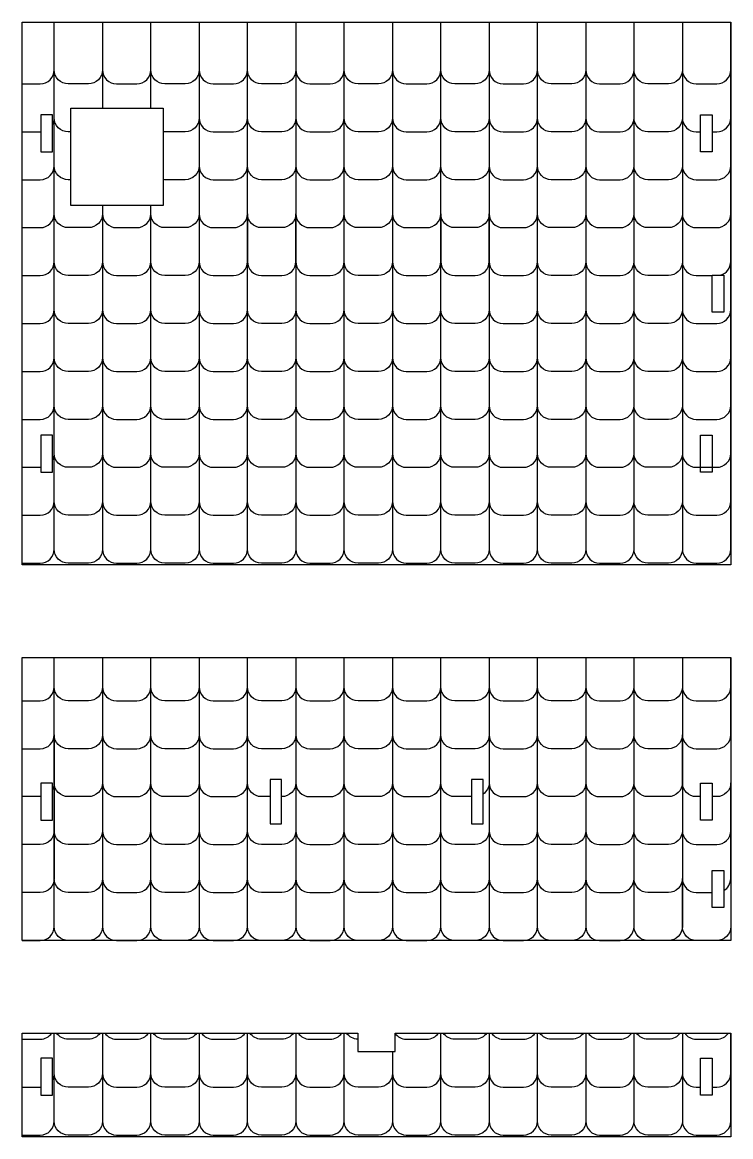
# Model space of a CAD drawing. Extents: x 54.9 to 151.6, y 1985.7 to 2067.1.
# Drawn here: x 136.27 to 151.57, y 2043.03 to 2067.09 of the extents above; entities that cross this region are included whole.
import ezdxf

# ---------------------------------------------------------------- set-up
doc = ezdxf.new("R2010")
doc.units = 0
doc.header["$MEASUREMENT"] = 0
doc.layers.add('LAYER1', color=18, linetype='CONTINUOUS')

msp = doc.modelspace()

# ---------------------------------------------------------------- linework, layer by layer
at = {"layer": 'LAYER1'}
for points in [[(136.273, 2065.762), (136.662, 2065.762, 0.414214), (136.962, 2066.062), (136.962, 2067.091)], [(138.005, 2067.091), (138.005, 2066.062, -0.414214), (137.705, 2065.762), (137.262, 2065.762, -0.414214), (136.962, 2066.062), (136.962, 2067.091)], [(138.005, 2067.091), (138.005, 2066.062, 0.414214), (138.305, 2065.762), (138.749, 2065.762, 0.414214), (139.049, 2066.062), (139.049, 2067.091)], [(140.093, 2067.091), (140.093, 2066.062, -0.414214), (139.793, 2065.762), (139.349, 2065.762, -0.414214), (139.049, 2066.062), (139.049, 2067.091)], [(140.093, 2067.091), (140.093, 2066.062, 0.414214), (140.393, 2065.762), (140.836, 2065.762, 0.414214), (141.136, 2066.062), (141.136, 2067.091)], [(142.18, 2067.091), (142.18, 2066.062, -0.414214), (141.88, 2065.762), (141.436, 2065.762, -0.414214), (141.136, 2066.062), (141.136, 2067.091)], [(142.18, 2067.091), (142.18, 2066.062, 0.414214), (142.48, 2065.762), (142.924, 2065.762, 0.414214), (143.224, 2066.062), (143.224, 2067.091)], [(144.267, 2067.091), (144.267, 2066.062, -0.414214), (143.967, 2065.762), (143.524, 2065.762, -0.414214), (143.224, 2066.062), (143.224, 2067.091)], [(144.267, 2067.091), (144.267, 2066.062, 0.414214), (144.567, 2065.762), (145.011, 2065.762, 0.414214), (145.311, 2066.062), (145.311, 2067.091)], [(146.355, 2067.091), (146.355, 2066.062, -0.414214), (146.055, 2065.762), (145.611, 2065.762, -0.414214), (145.311, 2066.062), (145.311, 2067.091)], [(146.355, 2067.091), (146.355, 2066.062, 0.414214), (146.655, 2065.762), (147.098, 2065.762, 0.414214), (147.398, 2066.062), (147.398, 2067.091)], [(148.442, 2067.091), (148.442, 2066.062, -0.414214), (148.142, 2065.762), (147.698, 2065.762, -0.414214), (147.398, 2066.062), (147.398, 2067.091)], [(148.442, 2067.091), (148.442, 2066.062, 0.414214), (148.742, 2065.762), (149.185, 2065.762, 0.414214), (149.485, 2066.062), (149.485, 2067.091)], [(150.529, 2067.091), (150.529, 2066.062, -0.414214), (150.229, 2065.762), (149.785, 2065.762, -0.414214), (149.485, 2066.062), (149.485, 2067.091)], [(150.529, 2067.091), (150.529, 2066.062, 0.414214), (150.829, 2065.762), (151.273, 2065.762, 0.414214), (151.573, 2066.062), (151.573, 2067.091)], [(136.923, 2064.879, 0.129526), (136.962, 2065.027), (136.962, 2066.062)], [(137.323, 2064.727), (137.262, 2064.727, -0.414214), (136.962, 2065.027), (136.962, 2066.062)], [(140.093, 2066.062), (140.093, 2065.027, -0.414214), (139.793, 2064.727), (139.349, 2064.727, -0.027222), (139.316, 2064.729)], [(140.093, 2066.062), (140.093, 2065.027, 0.414214), (140.393, 2064.727), (140.836, 2064.727, 0.414214), (141.136, 2065.027), (141.136, 2066.062)], [(142.18, 2066.062), (142.18, 2065.027, -0.414214), (141.88, 2064.727), (141.436, 2064.727, -0.414214), (141.136, 2065.027), (141.136, 2066.062)], [(142.18, 2066.062), (142.18, 2065.027, 0.414214), (142.48, 2064.727), (142.924, 2064.727, 0.414214), (143.224, 2065.027), (143.224, 2066.062)], [(144.267, 2066.062), (144.267, 2065.027, -0.414214), (143.967, 2064.727), (143.524, 2064.727, -0.414214), (143.224, 2065.027), (143.224, 2066.062)], [(144.267, 2066.062), (144.267, 2065.027, 0.414214), (144.567, 2064.727), (145.011, 2064.727, 0.414214), (145.311, 2065.027), (145.311, 2066.062)], [(146.355, 2066.062), (146.355, 2065.027, -0.414214), (146.055, 2064.727), (145.611, 2064.727, -0.414214), (145.311, 2065.027), (145.311, 2066.062)], [(146.355, 2066.062), (146.355, 2065.027, 0.414214), (146.655, 2064.727), (147.098, 2064.727, 0.414214), (147.398, 2065.027), (147.398, 2066.062)], [(148.442, 2066.062), (148.442, 2065.027, -0.414214), (148.142, 2064.727), (147.698, 2064.727, -0.414214), (147.398, 2065.027), (147.398, 2066.062)], [(148.442, 2066.062), (148.442, 2065.027, 0.414214), (148.742, 2064.727), (149.185, 2064.727, 0.414214), (149.485, 2065.027), (149.485, 2066.062)], [(150.529, 2066.062), (150.529, 2065.027, -0.414214), (150.229, 2064.727), (149.785, 2064.727, -0.414214), (149.485, 2065.027), (149.485, 2066.062)], [(150.529, 2066.062), (150.529, 2065.027, 0.414214), (150.829, 2064.727), (150.923, 2064.727)], [(151.173, 2064.727), (151.273, 2064.727, 0.414214), (151.573, 2065.027), (151.573, 2066.062)], [(136.273, 2063.692), (136.662, 2063.692, 0.414214), (136.962, 2063.992), (136.962, 2065.027)], [(137.323, 2063.692), (137.262, 2063.692, -0.414214), (136.962, 2063.992), (136.962, 2065.027)], [(140.093, 2065.027), (140.093, 2063.992, -0.414214), (139.793, 2063.692), (139.349, 2063.692, -0.027222), (139.316, 2063.694)], [(140.093, 2065.027), (140.093, 2063.992, 0.414214), (140.393, 2063.692), (140.836, 2063.692, 0.414214), (141.136, 2063.992), (141.136, 2065.027)], [(142.18, 2065.027), (142.18, 2063.992, -0.414214), (141.88, 2063.692), (141.436, 2063.692, -0.414214), (141.136, 2063.992), (141.136, 2065.027)], [(142.18, 2065.027), (142.18, 2063.992, 0.414214), (142.48, 2063.692), (142.924, 2063.692, 0.414214), (143.224, 2063.992), (143.224, 2065.027)], [(144.267, 2065.027), (144.267, 2063.992, -0.414214), (143.967, 2063.692), (143.524, 2063.692, -0.414214), (143.224, 2063.992), (143.224, 2065.027)], [(144.267, 2065.027), (144.267, 2063.992, 0.414214), (144.567, 2063.692), (145.011, 2063.692, 0.414214), (145.311, 2063.992), (145.311, 2065.027)], [(146.355, 2065.027), (146.355, 2063.992, -0.414214), (146.055, 2063.692), (145.611, 2063.692, -0.414214), (145.311, 2063.992), (145.311, 2065.027)], [(146.355, 2065.027), (146.355, 2063.992, 0.414214), (146.655, 2063.692), (147.098, 2063.692, 0.414214), (147.398, 2063.992), (147.398, 2065.027)], [(148.442, 2065.027), (148.442, 2063.992, -0.414214), (148.142, 2063.692), (147.698, 2063.692, -0.414214), (147.398, 2063.992), (147.398, 2065.027)], [(148.442, 2065.027), (148.442, 2063.992, 0.414214), (148.742, 2063.692), (149.185, 2063.692, 0.414214), (149.485, 2063.992), (149.485, 2065.027)], [(150.529, 2065.027), (150.529, 2063.992, -0.414214), (150.229, 2063.692), (149.785, 2063.692, -0.414214), (149.485, 2063.992), (149.485, 2065.027)], [(150.529, 2065.027), (150.529, 2063.992, 0.414214), (150.829, 2063.692), (151.273, 2063.692, 0.414214), (151.573, 2063.992), (151.573, 2065.027)], [(136.273, 2064.727), (136.662, 2064.727, 0.009213), (136.673, 2064.727)], [(136.273, 2062.657), (136.662, 2062.657, 0.414214), (136.962, 2062.957), (136.962, 2063.992)], [(138.005, 2063.132), (138.005, 2062.957, -0.414214), (137.705, 2062.657), (137.262, 2062.657, -0.414214), (136.962, 2062.957), (136.962, 2063.992)], [(140.093, 2063.992), (140.093, 2062.957, -0.414214), (139.793, 2062.657), (139.349, 2062.657, -0.414214), (139.049, 2062.957), (139.049, 2063.132)], [(140.093, 2063.992), (140.093, 2062.957, 0.414214), (140.393, 2062.657), (140.836, 2062.657, 0.414214), (141.136, 2062.957), (141.136, 2063.992)], [(142.18, 2063.992), (142.18, 2062.957, -0.414214), (141.88, 2062.657), (141.436, 2062.657, -0.414214), (141.136, 2062.957), (141.136, 2063.992)], [(142.18, 2063.992), (142.18, 2062.957, 0.414214), (142.48, 2062.657), (142.924, 2062.657, 0.414214), (143.224, 2062.957), (143.224, 2063.992)], [(144.267, 2063.992), (144.267, 2062.957, -0.414214), (143.967, 2062.657), (143.524, 2062.657, -0.414214), (143.224, 2062.957), (143.224, 2063.992)], [(144.267, 2063.992), (144.267, 2062.957, 0.414214), (144.567, 2062.657), (145.011, 2062.657, 0.414214), (145.311, 2062.957), (145.311, 2063.992)], [(146.355, 2063.992), (146.355, 2062.957, -0.414214), (146.055, 2062.657), (145.611, 2062.657, -0.414214), (145.311, 2062.957), (145.311, 2063.992)], [(146.355, 2063.992), (146.355, 2062.957, 0.414214), (146.655, 2062.657), (147.098, 2062.657, 0.414214), (147.398, 2062.957), (147.398, 2063.992)], [(148.442, 2063.992), (148.442, 2062.957, -0.414214), (148.142, 2062.657), (147.698, 2062.657, -0.414214), (147.398, 2062.957), (147.398, 2063.992)], [(148.442, 2063.992), (148.442, 2062.957, 0.414214), (148.742, 2062.657), (149.185, 2062.657, 0.414214), (149.485, 2062.957), (149.485, 2063.992)], [(150.529, 2063.992), (150.529, 2062.957, -0.414214), (150.229, 2062.657), (149.785, 2062.657, -0.414214), (149.485, 2062.957), (149.485, 2063.992)], [(150.529, 2063.992), (150.529, 2062.957, 0.414214), (150.829, 2062.657), (151.273, 2062.657, 0.414214), (151.573, 2062.957), (151.573, 2063.992)], [(136.273, 2061.622), (136.662, 2061.622, 0.414214), (136.962, 2061.922), (136.962, 2062.957)], [(138.005, 2062.957), (138.005, 2061.922, -0.414214), (137.705, 2061.622), (137.262, 2061.622, -0.414214), (136.962, 2061.922), (136.962, 2062.957)], [(138.005, 2063.132), (138.005, 2062.957, 0.414214), (138.305, 2062.657), (138.749, 2062.657, 0.414214), (139.049, 2062.957), (139.049, 2063.132)], [(138.005, 2062.957), (138.005, 2061.922, 0.414214), (138.305, 2061.622), (138.749, 2061.622, 0.414214), (139.049, 2061.922), (139.049, 2062.957)], [(140.093, 2062.957), (140.093, 2061.922, -0.414214), (139.793, 2061.622), (139.349, 2061.622, -0.414214), (139.049, 2061.922), (139.049, 2062.957)], [(140.093, 2062.957), (140.093, 2061.922, 0.414214), (140.393, 2061.622), (140.836, 2061.622, 0.414214), (141.136, 2061.922), (141.136, 2062.957)], [(141.136, 2062.957), (141.136, 2061.922, 0.414214), (141.436, 2061.622), (141.88, 2061.622, 0.414214), (142.18, 2061.922), (142.18, 2062.957)], [(142.18, 2062.957), (142.18, 2061.922, 0.414214), (142.48, 2061.622), (142.924, 2061.622, 0.414214), (143.224, 2061.922), (143.224, 2062.957)], [(144.267, 2062.957), (144.267, 2061.922, -0.414214), (143.967, 2061.622), (143.524, 2061.622, -0.414214), (143.224, 2061.922), (143.224, 2062.957)], [(144.267, 2062.957), (144.267, 2061.922, 0.414214), (144.567, 2061.622), (145.011, 2061.622, 0.414214), (145.311, 2061.922), (145.311, 2062.957)], [(145.311, 2062.957), (145.311, 2061.922, 0.414214), (145.611, 2061.622), (146.055, 2061.622, 0.414214), (146.355, 2061.922), (146.355, 2062.957)], [(146.355, 2062.957), (146.355, 2061.922, 0.414214), (146.655, 2061.622), (147.098, 2061.622, 0.414214), (147.398, 2061.922), (147.398, 2062.957)], [(148.442, 2062.957), (148.442, 2061.922, -0.414214), (148.142, 2061.622), (147.698, 2061.622, -0.414214), (147.398, 2061.922), (147.398, 2062.957)], [(148.442, 2062.957), (148.442, 2061.922, 0.414214), (148.742, 2061.622), (149.185, 2061.622, 0.414214), (149.485, 2061.922), (149.485, 2062.957)], [(150.529, 2062.957), (150.529, 2061.922, -0.414214), (150.229, 2061.622), (149.785, 2061.622, -0.414214), (149.485, 2061.922), (149.485, 2062.957)], [(150.529, 2062.957), (150.529, 2061.922, 0.414214), (150.829, 2061.622), (151.173, 2061.622)], [(151.355, 2061.633, 0.335351), (151.573, 2061.922), (151.573, 2062.957)], [(136.273, 2060.587), (136.662, 2060.587, 0.414214), (136.962, 2060.887), (136.962, 2061.922)], [(138.005, 2061.922), (138.005, 2060.887, -0.414214), (137.705, 2060.587), (137.262, 2060.587, -0.414214), (136.962, 2060.887), (136.962, 2061.922)], [(138.005, 2061.922), (138.005, 2060.887, 0.414214), (138.305, 2060.587), (138.749, 2060.587, 0.414214), (139.049, 2060.887), (139.049, 2061.922)], [(140.093, 2061.922), (140.093, 2060.887, -0.414214), (139.793, 2060.587), (139.349, 2060.587, -0.414214), (139.049, 2060.887), (139.049, 2061.922)], [(140.093, 2061.922), (140.093, 2060.887, 0.414214), (140.393, 2060.587), (140.836, 2060.587, 0.414214), (141.136, 2060.887), (141.136, 2061.922)], [(142.18, 2061.922), (142.18, 2060.887, -0.414214), (141.88, 2060.587), (141.436, 2060.587, -0.414214), (141.136, 2060.887), (141.136, 2061.922)], [(142.18, 2061.922), (142.18, 2060.887, 0.414214), (142.48, 2060.587), (142.924, 2060.587, 0.414214), (143.224, 2060.887), (143.224, 2061.922)], [(144.267, 2061.922), (144.267, 2060.887, -0.414214), (143.967, 2060.587), (143.524, 2060.587, -0.414214), (143.224, 2060.887), (143.224, 2061.922)], [(144.267, 2061.922), (144.267, 2060.887, 0.414214), (144.567, 2060.587), (145.011, 2060.587, 0.414214), (145.311, 2060.887), (145.311, 2061.922)], [(146.355, 2061.922), (146.355, 2060.887, -0.414214), (146.055, 2060.587), (145.611, 2060.587, -0.414214), (145.311, 2060.887), (145.311, 2061.922)], [(146.355, 2061.922), (146.355, 2060.887, 0.414214), (146.655, 2060.587), (147.098, 2060.587, 0.414214), (147.398, 2060.887), (147.398, 2061.922)], [(148.442, 2061.922), (148.442, 2060.887, -0.414214), (148.142, 2060.587), (147.698, 2060.587, -0.414214), (147.398, 2060.887), (147.398, 2061.922)], [(148.442, 2061.922), (148.442, 2060.887, 0.414214), (148.742, 2060.587), (149.185, 2060.587, 0.414214), (149.485, 2060.887), (149.485, 2061.922)], [(150.529, 2061.922), (150.529, 2060.887, -0.414214), (150.229, 2060.587), (149.785, 2060.587, -0.414214), (149.485, 2060.887), (149.485, 2061.922)], [(150.529, 2061.922), (150.529, 2060.887, 0.414214), (150.829, 2060.587), (151.273, 2060.587, 0.414214), (151.573, 2060.887), (151.573, 2061.922)], [(136.273, 2059.552), (136.662, 2059.552, 0.414214), (136.962, 2059.852), (136.962, 2060.887)], [(138.005, 2060.887), (138.005, 2059.852, -0.414214), (137.705, 2059.552), (137.262, 2059.552, -0.414214), (136.962, 2059.852), (136.962, 2060.887)], [(138.005, 2060.887), (138.005, 2059.852, 0.414214), (138.305, 2059.552), (138.749, 2059.552, 0.414214), (139.049, 2059.852), (139.049, 2060.887)], [(140.093, 2060.887), (140.093, 2059.852, -0.414214), (139.793, 2059.552), (139.349, 2059.552, -0.414214), (139.049, 2059.852), (139.049, 2060.887)], [(140.093, 2060.887), (140.093, 2059.852, 0.414214), (140.393, 2059.552), (140.836, 2059.552, 0.414214), (141.136, 2059.852), (141.136, 2060.887)], [(142.18, 2060.887), (142.18, 2059.852, -0.414214), (141.88, 2059.552), (141.436, 2059.552, -0.414214), (141.136, 2059.852), (141.136, 2060.887)], [(142.18, 2060.887), (142.18, 2059.852, 0.414214), (142.48, 2059.552), (142.924, 2059.552, 0.414214), (143.224, 2059.852), (143.224, 2060.887)], [(144.267, 2060.887), (144.267, 2059.852, -0.414214), (143.967, 2059.552), (143.524, 2059.552, -0.414214), (143.224, 2059.852), (143.224, 2060.887)], [(144.267, 2060.887), (144.267, 2059.852, 0.414214), (144.567, 2059.552), (145.011, 2059.552, 0.414214), (145.311, 2059.852), (145.311, 2060.887)], [(146.355, 2060.887), (146.355, 2059.852, -0.414214), (146.055, 2059.552), (145.611, 2059.552, -0.414214), (145.311, 2059.852), (145.311, 2060.887)], [(146.355, 2060.887), (146.355, 2059.852, 0.414214), (146.655, 2059.552), (147.098, 2059.552, 0.414214), (147.398, 2059.852), (147.398, 2060.887)], [(148.442, 2060.887), (148.442, 2059.852, -0.414214), (148.142, 2059.552), (147.698, 2059.552, -0.414214), (147.398, 2059.852), (147.398, 2060.887)], [(148.442, 2060.887), (148.442, 2059.852, 0.414214), (148.742, 2059.552), (149.185, 2059.552, 0.414214), (149.485, 2059.852), (149.485, 2060.887)], [(150.529, 2060.887), (150.529, 2059.852, -0.414214), (150.229, 2059.552), (149.785, 2059.552, -0.414214), (149.485, 2059.852), (149.485, 2060.887)], [(150.529, 2060.887), (150.529, 2059.852, 0.414214), (150.829, 2059.552), (151.273, 2059.552, 0.414214), (151.573, 2059.852), (151.573, 2060.887)], [(136.273, 2058.517), (136.662, 2058.517, 0.414214), (136.962, 2058.817), (136.962, 2059.852)], [(138.005, 2059.852), (138.005, 2058.817, -0.414214), (137.705, 2058.517), (137.262, 2058.517, -0.414214), (136.962, 2058.817), (136.962, 2059.852)], [(138.005, 2059.852), (138.005, 2058.817, 0.414214), (138.305, 2058.517), (138.749, 2058.517, 0.414214), (139.049, 2058.817), (139.049, 2059.852)], [(140.093, 2059.852), (140.093, 2058.817, -0.414214), (139.793, 2058.517), (139.349, 2058.517, -0.414214), (139.049, 2058.817), (139.049, 2059.852)], [(140.093, 2059.852), (140.093, 2058.817, 0.414214), (140.393, 2058.517), (140.836, 2058.517, 0.414214), (141.136, 2058.817), (141.136, 2059.852)], [(142.18, 2059.852), (142.18, 2058.817, -0.414214), (141.88, 2058.517), (141.436, 2058.517, -0.414214), (141.136, 2058.817), (141.136, 2059.852)], [(142.18, 2059.852), (142.18, 2058.817, 0.414214), (142.48, 2058.517), (142.924, 2058.517, 0.414214), (143.224, 2058.817), (143.224, 2059.852)], [(144.267, 2059.852), (144.267, 2058.817, -0.414214), (143.967, 2058.517), (143.524, 2058.517, -0.414214), (143.224, 2058.817), (143.224, 2059.852)], [(144.267, 2059.852), (144.267, 2058.817, 0.414214), (144.567, 2058.517), (145.011, 2058.517, 0.414214), (145.311, 2058.817), (145.311, 2059.852)], [(146.355, 2059.852), (146.355, 2058.817, -0.414214), (146.055, 2058.517), (145.611, 2058.517, -0.414214), (145.311, 2058.817), (145.311, 2059.852)], [(146.355, 2059.852), (146.355, 2058.817, 0.414214), (146.655, 2058.517), (147.098, 2058.517, 0.414214), (147.398, 2058.817), (147.398, 2059.852)], [(148.442, 2059.852), (148.442, 2058.817, -0.414214), (148.142, 2058.517), (147.698, 2058.517, -0.414214), (147.398, 2058.817), (147.398, 2059.852)], [(148.442, 2059.852), (148.442, 2058.817, 0.414214), (148.742, 2058.517), (149.185, 2058.517, 0.414214), (149.485, 2058.817), (149.485, 2059.852)], [(150.529, 2059.852), (150.529, 2058.817, -0.414214), (150.229, 2058.517), (149.785, 2058.517, -0.414214), (149.485, 2058.817), (149.485, 2059.852)], [(150.529, 2059.852), (150.529, 2058.817, 0.414214), (150.829, 2058.517), (151.273, 2058.517, 0.414214), (151.573, 2058.817), (151.573, 2059.852)], [(136.923, 2057.634, 0.129526), (136.962, 2057.782), (136.962, 2058.817)], [(138.005, 2058.817), (138.005, 2057.782, -0.414214), (137.705, 2057.482), (137.262, 2057.482, -0.414214), (136.962, 2057.782), (136.962, 2058.817)], [(138.005, 2058.817), (138.005, 2057.782, 0.414214), (138.305, 2057.482), (138.749, 2057.482, 0.414214), (139.049, 2057.782), (139.049, 2058.817)], [(140.093, 2058.817), (140.093, 2057.782, -0.414214), (139.793, 2057.482), (139.349, 2057.482, -0.414214), (139.049, 2057.782), (139.049, 2058.817)], [(140.093, 2058.817), (140.093, 2057.782, 0.414214), (140.393, 2057.482), (140.836, 2057.482, 0.414214), (141.136, 2057.782), (141.136, 2058.817)], [(142.18, 2058.817), (142.18, 2057.782, -0.414214), (141.88, 2057.482), (141.436, 2057.482, -0.414214), (141.136, 2057.782), (141.136, 2058.817)], [(142.18, 2058.817), (142.18, 2057.782, 0.414214), (142.48, 2057.482), (142.924, 2057.482, 0.414214), (143.224, 2057.782), (143.224, 2058.817)], [(144.267, 2058.817), (144.267, 2057.782, -0.414214), (143.967, 2057.482), (143.524, 2057.482, -0.414214), (143.224, 2057.782), (143.224, 2058.817)], [(144.267, 2058.817), (144.267, 2057.782, 0.414214), (144.567, 2057.482), (145.011, 2057.482, 0.414214), (145.311, 2057.782), (145.311, 2058.817)], [(146.355, 2058.817), (146.355, 2057.782, -0.414214), (146.055, 2057.482), (145.611, 2057.482, -0.414214), (145.311, 2057.782), (145.311, 2058.817)], [(146.355, 2058.817), (146.355, 2057.782, 0.414214), (146.655, 2057.482), (147.098, 2057.482, 0.414214), (147.398, 2057.782), (147.398, 2058.817)], [(148.442, 2058.817), (148.442, 2057.782, -0.414214), (148.142, 2057.482), (147.698, 2057.482, -0.414214), (147.398, 2057.782), (147.398, 2058.817)], [(148.442, 2058.817), (148.442, 2057.782, 0.414214), (148.742, 2057.482), (149.185, 2057.482, 0.414214), (149.485, 2057.782), (149.485, 2058.817)], [(150.529, 2058.817), (150.529, 2057.782, -0.414214), (150.229, 2057.482), (149.785, 2057.482, -0.414214), (149.485, 2057.782), (149.485, 2058.817)], [(150.529, 2058.817), (150.529, 2057.782, 0.414214), (150.829, 2057.482), (151.273, 2057.482, 0.414214), (151.573, 2057.782), (151.573, 2058.817)], [(136.273, 2056.447), (136.662, 2056.447, 0.414214), (136.962, 2056.747), (136.962, 2057.782)], [(138.005, 2057.782), (138.005, 2056.747, -0.414214), (137.705, 2056.447), (137.262, 2056.447, -0.414214), (136.962, 2056.747), (136.962, 2057.782)], [(138.005, 2057.782), (138.005, 2056.747, 0.414214), (138.305, 2056.447), (138.749, 2056.447, 0.414214), (139.049, 2056.747), (139.049, 2057.782)], [(140.093, 2057.782), (140.093, 2056.747, -0.414214), (139.793, 2056.447), (139.349, 2056.447, -0.414214), (139.049, 2056.747), (139.049, 2057.782)], [(140.093, 2057.782), (140.093, 2056.747, 0.414214), (140.393, 2056.447), (140.836, 2056.447, 0.414214), (141.136, 2056.747), (141.136, 2057.782)], [(142.18, 2057.782), (142.18, 2056.747, -0.414214), (141.88, 2056.447), (141.436, 2056.447, -0.414214), (141.136, 2056.747), (141.136, 2057.782)], [(142.18, 2057.782), (142.18, 2056.747, 0.414214), (142.48, 2056.447), (142.924, 2056.447, 0.414214), (143.224, 2056.747), (143.224, 2057.782)], [(144.267, 2057.782), (144.267, 2056.747, -0.414214), (143.967, 2056.447), (143.524, 2056.447, -0.414214), (143.224, 2056.747), (143.224, 2057.782)], [(144.267, 2057.782), (144.267, 2056.747, 0.414214), (144.567, 2056.447), (145.011, 2056.447, 0.414214), (145.311, 2056.747), (145.311, 2057.782)], [(146.355, 2057.782), (146.355, 2056.747, -0.414214), (146.055, 2056.447), (145.611, 2056.447, -0.414214), (145.311, 2056.747), (145.311, 2057.782)], [(146.355, 2057.782), (146.355, 2056.747, 0.414214), (146.655, 2056.447), (147.098, 2056.447, 0.414214), (147.398, 2056.747), (147.398, 2057.782)], [(148.442, 2057.782), (148.442, 2056.747, -0.414214), (148.142, 2056.447), (147.698, 2056.447, -0.414214), (147.398, 2056.747), (147.398, 2057.782)], [(148.442, 2057.782), (148.442, 2056.747, 0.414214), (148.742, 2056.447), (149.185, 2056.447, 0.414214), (149.485, 2056.747), (149.485, 2057.782)], [(150.529, 2057.782), (150.529, 2056.747, -0.414214), (150.229, 2056.447), (149.785, 2056.447, -0.414214), (149.485, 2056.747), (149.485, 2057.782)], [(150.529, 2057.782), (150.529, 2056.747, 0.414214), (150.829, 2056.447), (151.273, 2056.447, 0.414214), (151.573, 2056.747), (151.573, 2057.782)], [(136.273, 2057.482), (136.662, 2057.482, 0.009213), (136.673, 2057.482)], [(136.273, 2055.412), (136.662, 2055.412, 0.414214), (136.962, 2055.712), (136.962, 2056.747)], [(138.005, 2056.747), (138.005, 2055.712, -0.414214), (137.705, 2055.412), (137.262, 2055.412, -0.414214), (136.962, 2055.712), (136.962, 2056.747)], [(138.005, 2056.747), (138.005, 2055.712, 0.414214), (138.305, 2055.412), (138.749, 2055.412, 0.414214), (139.049, 2055.712), (139.049, 2056.747)], [(140.093, 2056.747), (140.093, 2055.712, -0.414214), (139.793, 2055.412), (139.349, 2055.412, -0.414214), (139.049, 2055.712), (139.049, 2056.747)], [(140.093, 2056.747), (140.093, 2055.712, 0.414214), (140.393, 2055.412), (140.836, 2055.412, 0.414214), (141.136, 2055.712), (141.136, 2056.747)], [(142.18, 2056.747), (142.18, 2055.712, -0.414214), (141.88, 2055.412), (141.436, 2055.412, -0.414214), (141.136, 2055.712), (141.136, 2056.747)], [(142.18, 2056.747), (142.18, 2055.712, 0.414214), (142.48, 2055.412), (142.924, 2055.412, 0.414214), (143.224, 2055.712), (143.224, 2056.747)], [(144.267, 2056.747), (144.267, 2055.712, -0.414214), (143.967, 2055.412), (143.524, 2055.412, -0.414214), (143.224, 2055.712), (143.224, 2056.747)], [(144.267, 2056.747), (144.267, 2055.712, 0.414214), (144.567, 2055.412), (145.011, 2055.412, 0.414214), (145.311, 2055.712), (145.311, 2056.747)], [(146.355, 2056.747), (146.355, 2055.712, -0.414214), (146.055, 2055.412), (145.611, 2055.412, -0.414214), (145.311, 2055.712), (145.311, 2056.747)], [(146.355, 2056.747), (146.355, 2055.712, 0.414214), (146.655, 2055.412), (147.098, 2055.412, 0.414214), (147.398, 2055.712), (147.398, 2056.747)], [(148.442, 2056.747), (148.442, 2055.712, -0.414214), (148.142, 2055.412), (147.698, 2055.412, -0.414214), (147.398, 2055.712), (147.398, 2056.747)], [(148.442, 2056.747), (148.442, 2055.712, 0.414214), (148.742, 2055.412), (149.185, 2055.412, 0.414214), (149.485, 2055.712), (149.485, 2056.747)], [(150.529, 2056.747), (150.529, 2055.712, -0.414214), (150.229, 2055.412), (149.785, 2055.412, -0.414214), (149.485, 2055.712), (149.485, 2056.747)], [(150.529, 2056.747), (150.529, 2055.712, 0.414214), (150.829, 2055.412), (151.273, 2055.412, 0.414214), (151.573, 2055.712), (151.573, 2056.747)], [(136.273, 2052.441), (136.662, 2052.441, 0.414214), (136.962, 2052.741), (136.962, 2053.376)], [(138.005, 2053.376), (138.005, 2052.741, -0.414214), (137.705, 2052.441), (137.262, 2052.441, -0.414214), (136.962, 2052.741), (136.962, 2053.376)], [(138.005, 2053.376), (138.005, 2052.741, 0.414214), (138.305, 2052.441), (138.749, 2052.441, 0.414214), (139.049, 2052.741), (139.049, 2053.376)], [(140.093, 2053.376), (140.093, 2052.741, -0.414214), (139.793, 2052.441), (139.349, 2052.441, -0.414214), (139.049, 2052.741), (139.049, 2053.376)], [(140.093, 2053.376), (140.093, 2052.741, 0.414214), (140.393, 2052.441), (140.836, 2052.441, 0.414214), (141.136, 2052.741), (141.136, 2053.376)], [(142.18, 2053.376), (142.18, 2052.741, -0.414214), (141.88, 2052.441), (141.436, 2052.441, -0.414214), (141.136, 2052.741), (141.136, 2053.376)], [(142.18, 2053.376), (142.18, 2052.741, 0.414214), (142.48, 2052.441), (142.924, 2052.441, 0.414214), (143.224, 2052.741), (143.224, 2053.376)], [(144.267, 2053.376), (144.267, 2052.741, -0.414214), (143.967, 2052.441), (143.524, 2052.441, -0.414214), (143.224, 2052.741), (143.224, 2053.376)], [(144.267, 2053.376), (144.267, 2052.741, 0.414214), (144.567, 2052.441), (145.011, 2052.441, 0.414214), (145.311, 2052.741), (145.311, 2053.376)], [(146.355, 2053.376), (146.355, 2052.741, -0.414214), (146.055, 2052.441), (145.611, 2052.441, -0.414214), (145.311, 2052.741), (145.311, 2053.376)], [(146.355, 2053.376), (146.355, 2052.741, 0.414214), (146.655, 2052.441), (147.098, 2052.441, 0.414214), (147.398, 2052.741), (147.398, 2053.376)], [(148.442, 2053.376), (148.442, 2052.741, -0.414214), (148.142, 2052.441), (147.698, 2052.441, -0.414214), (147.398, 2052.741), (147.398, 2053.376)], [(148.442, 2053.376), (148.442, 2052.741, 0.414214), (148.742, 2052.441), (149.185, 2052.441, 0.414214), (149.485, 2052.741), (149.485, 2053.376)], [(150.529, 2053.376), (150.529, 2052.741, -0.414214), (150.229, 2052.441), (149.785, 2052.441, -0.414214), (149.485, 2052.741), (149.485, 2053.376)], [(150.529, 2053.376), (150.529, 2052.741, 0.414214), (150.829, 2052.441), (151.273, 2052.441, 0.414214), (151.573, 2052.741), (151.573, 2053.376)], [(136.273, 2051.406), (136.662, 2051.406, 0.414214), (136.962, 2051.706), (136.962, 2052.735)], [(138.005, 2052.735), (138.005, 2051.706, -0.414214), (137.705, 2051.406), (137.262, 2051.406, -0.414214), (136.962, 2051.706), (136.962, 2052.735)], [(138.005, 2052.735), (138.005, 2051.706, 0.414214), (138.305, 2051.406), (138.749, 2051.406, 0.414214), (139.049, 2051.706), (139.049, 2052.735)], [(140.093, 2052.735), (140.093, 2051.706, -0.414214), (139.793, 2051.406), (139.349, 2051.406, -0.414214), (139.049, 2051.706), (139.049, 2052.735)], [(140.093, 2052.735), (140.093, 2051.706, 0.414214), (140.393, 2051.406), (140.836, 2051.406, 0.414214), (141.136, 2051.706), (141.136, 2052.735)], [(142.18, 2052.735), (142.18, 2051.706, -0.414214), (141.88, 2051.406), (141.436, 2051.406, -0.414214), (141.136, 2051.706), (141.136, 2052.735)], [(142.18, 2052.735), (142.18, 2051.706, 0.414214), (142.48, 2051.406), (142.924, 2051.406, 0.414214), (143.224, 2051.706), (143.224, 2052.735)], [(144.267, 2052.735), (144.267, 2051.706, -0.414214), (143.967, 2051.406), (143.524, 2051.406, -0.414214), (143.224, 2051.706), (143.224, 2052.735)], [(144.267, 2052.735), (144.267, 2051.706, 0.414214), (144.567, 2051.406), (145.011, 2051.406, 0.414214), (145.311, 2051.706), (145.311, 2052.735)], [(146.355, 2052.735), (146.355, 2051.706, -0.414214), (146.055, 2051.406), (145.611, 2051.406, -0.414214), (145.311, 2051.706), (145.311, 2052.735)], [(146.355, 2052.735), (146.355, 2051.706, 0.414214), (146.655, 2051.406), (147.098, 2051.406, 0.414214), (147.398, 2051.706), (147.398, 2052.735)], [(148.442, 2052.735), (148.442, 2051.706, -0.414214), (148.142, 2051.406), (147.698, 2051.406, -0.414214), (147.398, 2051.706), (147.398, 2052.735)], [(148.442, 2052.735), (148.442, 2051.706, 0.414214), (148.742, 2051.406), (149.185, 2051.406, 0.414214), (149.485, 2051.706), (149.485, 2052.735)], [(150.529, 2052.735), (150.529, 2051.706, -0.414214), (150.229, 2051.406), (149.785, 2051.406, -0.414214), (149.485, 2051.706), (149.485, 2052.735)], [(150.529, 2052.735), (150.529, 2051.706, 0.414214), (150.829, 2051.406), (151.273, 2051.406, 0.414214), (151.573, 2051.706), (151.573, 2052.735)], [(136.962, 2051.706), (136.962, 2050.671, -0.129526), (136.923, 2050.523)], [(138.005, 2051.706), (138.005, 2050.671, -0.414214), (137.705, 2050.371), (137.262, 2050.371, -0.414214), (136.962, 2050.671), (136.962, 2051.706)], [(138.005, 2051.706), (138.005, 2050.671, 0.414214), (138.305, 2050.371), (138.749, 2050.371, 0.414214), (139.049, 2050.671), (139.049, 2051.706)], [(140.093, 2051.706), (140.093, 2050.671, -0.414214), (139.793, 2050.371), (139.349, 2050.371, -0.414214), (139.049, 2050.671), (139.049, 2051.706)], [(140.093, 2051.706), (140.093, 2050.671, 0.414214), (140.393, 2050.371), (140.836, 2050.371, 0.414214), (141.136, 2050.671), (141.136, 2051.706)], [(141.623, 2050.371), (141.436, 2050.371, -0.414214), (141.136, 2050.671), (141.136, 2051.706)], [(142.18, 2051.706), (142.18, 2050.671, -0.414214), (141.88, 2050.371), (141.873, 2050.371)], [(142.18, 2051.706), (142.18, 2050.671, 0.414214), (142.48, 2050.371), (142.924, 2050.371, 0.414214), (143.224, 2050.671), (143.224, 2051.706)], [(144.267, 2051.706), (144.267, 2050.671, -0.414214), (143.967, 2050.371), (143.524, 2050.371, -0.414214), (143.224, 2050.671), (143.224, 2051.706)], [(144.267, 2051.706), (144.267, 2050.671, 0.414214), (144.567, 2050.371), (145.011, 2050.371, 0.414214), (145.311, 2050.671), (145.311, 2051.706)], [(145.973, 2050.371), (145.611, 2050.371, -0.414214), (145.311, 2050.671), (145.311, 2051.706)], [(146.355, 2051.706), (146.355, 2050.671, -0.24882), (146.223, 2050.423)], [(146.355, 2051.706), (146.355, 2050.671, 0.414214), (146.655, 2050.371), (147.098, 2050.371, 0.414214), (147.398, 2050.671), (147.398, 2051.706)], [(148.442, 2051.706), (148.442, 2050.671, -0.414214), (148.142, 2050.371), (147.698, 2050.371, -0.414214), (147.398, 2050.671), (147.398, 2051.706)], [(148.442, 2051.706), (148.442, 2050.671, 0.414214), (148.742, 2050.371), (149.185, 2050.371, 0.414214), (149.485, 2050.671), (149.485, 2051.706)], [(150.529, 2051.706), (150.529, 2050.671, -0.414214), (150.229, 2050.371), (149.785, 2050.371, -0.414214), (149.485, 2050.671), (149.485, 2051.706)], [(150.923, 2050.371), (150.829, 2050.371, -0.414214), (150.529, 2050.671), (150.529, 2051.706)], [(151.573, 2051.706), (151.573, 2050.671, -0.414214), (151.273, 2050.371), (151.173, 2050.371)], [(136.962, 2050.671), (136.962, 2049.636, -0.414214), (136.662, 2049.336), (136.273, 2049.336)], [(138.005, 2050.671), (138.005, 2049.636, -0.414214), (137.705, 2049.336), (137.262, 2049.336, -0.414214), (136.962, 2049.636), (136.962, 2050.671)], [(138.005, 2050.671), (138.005, 2049.636, 0.414214), (138.305, 2049.336), (138.749, 2049.336, 0.414214), (139.049, 2049.636), (139.049, 2050.671)], [(140.093, 2050.671), (140.093, 2049.636, -0.414214), (139.793, 2049.336), (139.349, 2049.336, -0.414214), (139.049, 2049.636), (139.049, 2050.671)], [(140.093, 2050.671), (140.093, 2049.636, 0.414214), (140.393, 2049.336), (140.836, 2049.336, 0.414214), (141.136, 2049.636), (141.136, 2050.671)], [(142.18, 2050.671), (142.18, 2049.636, -0.414214), (141.88, 2049.336), (141.436, 2049.336, -0.414214), (141.136, 2049.636), (141.136, 2050.671)], [(142.18, 2050.671), (142.18, 2049.636, 0.414214), (142.48, 2049.336), (142.924, 2049.336, 0.414214), (143.224, 2049.636), (143.224, 2050.671)], [(144.267, 2050.671), (144.267, 2049.636, -0.414214), (143.967, 2049.336), (143.524, 2049.336, -0.414214), (143.224, 2049.636), (143.224, 2050.671)], [(144.267, 2050.671), (144.267, 2049.636, 0.414214), (144.567, 2049.336), (145.011, 2049.336, 0.414214), (145.311, 2049.636), (145.311, 2050.671)], [(146.355, 2050.671), (146.355, 2049.636, -0.414214), (146.055, 2049.336), (145.611, 2049.336, -0.414214), (145.311, 2049.636), (145.311, 2050.671)], [(146.355, 2050.671), (146.355, 2049.636, 0.414214), (146.655, 2049.336), (147.098, 2049.336, 0.414214), (147.398, 2049.636), (147.398, 2050.671)], [(148.442, 2050.671), (148.442, 2049.636, -0.414214), (148.142, 2049.336), (147.698, 2049.336, -0.414214), (147.398, 2049.636), (147.398, 2050.671)], [(148.442, 2050.671), (148.442, 2049.636, 0.414214), (148.742, 2049.336), (149.185, 2049.336, 0.414214), (149.485, 2049.636), (149.485, 2050.671)], [(150.529, 2050.671), (150.529, 2049.636, -0.414214), (150.229, 2049.336), (149.785, 2049.336, -0.414214), (149.485, 2049.636), (149.485, 2050.671)], [(150.529, 2050.671), (150.529, 2049.636, 0.414214), (150.829, 2049.336), (151.273, 2049.336, 0.414214), (151.573, 2049.636), (151.573, 2050.671)], [(136.673, 2050.371, -0.009213), (136.662, 2050.371), (136.273, 2050.371)], [(136.962, 2049.636), (136.962, 2048.601, -0.414214), (136.662, 2048.301), (136.273, 2048.301)], [(138.005, 2049.636), (138.005, 2048.601, -0.414214), (137.705, 2048.301), (137.262, 2048.301, -0.414214), (136.962, 2048.601), (136.962, 2049.636)], [(138.005, 2049.636), (138.005, 2048.601, 0.414214), (138.305, 2048.301), (138.749, 2048.301, 0.414214), (139.049, 2048.601), (139.049, 2049.636)], [(140.093, 2049.636), (140.093, 2048.601, -0.414214), (139.793, 2048.301), (139.349, 2048.301, -0.414214), (139.049, 2048.601), (139.049, 2049.636)], [(140.093, 2049.636), (140.093, 2048.601, 0.414214), (140.393, 2048.301), (140.836, 2048.301, 0.414214), (141.136, 2048.601), (141.136, 2049.636)], [(142.18, 2049.636), (142.18, 2048.601, -0.414214), (141.88, 2048.301), (141.436, 2048.301, -0.414214), (141.136, 2048.601), (141.136, 2049.636)], [(142.18, 2049.636), (142.18, 2048.601, 0.414214), (142.48, 2048.301), (142.924, 2048.301, 0.414214), (143.224, 2048.601), (143.224, 2049.636)], [(144.267, 2049.636), (144.267, 2048.601, -0.414214), (143.967, 2048.301), (143.524, 2048.301, -0.414214), (143.224, 2048.601), (143.224, 2049.636)], [(144.267, 2049.636), (144.267, 2048.601, 0.414214), (144.567, 2048.301), (145.011, 2048.301, 0.414214), (145.311, 2048.601), (145.311, 2049.636)], [(146.355, 2049.636), (146.355, 2048.601, -0.414214), (146.055, 2048.301), (145.611, 2048.301, -0.414214), (145.311, 2048.601), (145.311, 2049.636)], [(146.355, 2049.636), (146.355, 2048.601, 0.414214), (146.655, 2048.301), (147.098, 2048.301, 0.414214), (147.398, 2048.601), (147.398, 2049.636)], [(148.442, 2049.636), (148.442, 2048.601, -0.414214), (148.142, 2048.301), (147.698, 2048.301, -0.414214), (147.398, 2048.601), (147.398, 2049.636)], [(148.442, 2049.636), (148.442, 2048.601, 0.414214), (148.742, 2048.301), (149.185, 2048.301, 0.414214), (149.485, 2048.601), (149.485, 2049.636)], [(150.529, 2049.636), (150.529, 2048.601, -0.414214), (150.229, 2048.301), (149.785, 2048.301, -0.414214), (149.485, 2048.601), (149.485, 2049.636)], [(150.529, 2049.636), (150.529, 2048.601, 0.414214), (150.829, 2048.301), (151.173, 2048.301)], [(151.423, 2048.341, 0.267949), (151.573, 2048.601), (151.573, 2049.636)], [(136.273, 2047.266), (136.662, 2047.266, 0.414214), (136.962, 2047.566), (136.962, 2048.601)], [(138.005, 2048.601), (138.005, 2047.566, -0.414214), (137.705, 2047.266), (137.262, 2047.266, -0.414214), (136.962, 2047.566), (136.962, 2048.601)], [(138.005, 2048.601), (138.005, 2047.566, 0.414214), (138.305, 2047.266), (138.749, 2047.266, 0.414214), (139.049, 2047.566), (139.049, 2048.601)], [(140.093, 2048.601), (140.093, 2047.566, -0.414214), (139.793, 2047.266), (139.349, 2047.266, -0.414214), (139.049, 2047.566), (139.049, 2048.601)], [(140.093, 2048.601), (140.093, 2047.566, 0.414214), (140.393, 2047.266), (140.836, 2047.266, 0.414214), (141.136, 2047.566), (141.136, 2048.601)], [(142.18, 2048.601), (142.18, 2047.566, -0.414214), (141.88, 2047.266), (141.436, 2047.266, -0.414214), (141.136, 2047.566), (141.136, 2048.601)], [(142.18, 2048.601), (142.18, 2047.566, 0.414214), (142.48, 2047.266), (142.924, 2047.266, 0.414214), (143.224, 2047.566), (143.224, 2048.601)], [(144.267, 2048.601), (144.267, 2047.566, -0.414214), (143.967, 2047.266), (143.524, 2047.266, -0.414214), (143.224, 2047.566), (143.224, 2048.601)], [(144.267, 2048.601), (144.267, 2047.566, 0.414214), (144.567, 2047.266), (145.011, 2047.266, 0.414214), (145.311, 2047.566), (145.311, 2048.601)], [(146.355, 2048.601), (146.355, 2047.566, -0.414214), (146.055, 2047.266), (145.611, 2047.266, -0.414214), (145.311, 2047.566), (145.311, 2048.601)], [(146.355, 2048.601), (146.355, 2047.566, 0.414214), (146.655, 2047.266), (147.098, 2047.266, 0.414214), (147.398, 2047.566), (147.398, 2048.601)], [(148.442, 2048.601), (148.442, 2047.566, -0.414214), (148.142, 2047.266), (147.698, 2047.266, -0.414214), (147.398, 2047.566), (147.398, 2048.601)], [(148.442, 2048.601), (148.442, 2047.566, 0.414214), (148.742, 2047.266), (149.185, 2047.266, 0.414214), (149.485, 2047.566), (149.485, 2048.601)], [(150.529, 2048.601), (150.529, 2047.566, -0.414214), (150.229, 2047.266), (149.785, 2047.266, -0.414214), (149.485, 2047.566), (149.485, 2048.601)], [(151.573, 2048.601), (151.573, 2047.566, -0.414214), (151.273, 2047.266), (150.829, 2047.266, -0.414214), (150.529, 2047.566), (150.529, 2048.601)], [(136.273, 2045.134), (136.662, 2045.134, 0.249738), (136.911, 2045.266)], [(136.923, 2044.251, 0.129526), (136.962, 2044.399), (136.962, 2045.266)], [(138.005, 2045.266), (138.005, 2044.399, -0.414214), (137.705, 2044.099), (137.262, 2044.099, -0.414214), (136.962, 2044.399), (136.962, 2045.266)], [(137.954, 2045.266, -0.249738), (137.705, 2045.134), (137.262, 2045.134, -0.249738), (137.013, 2045.266)], [(138.005, 2045.266), (138.005, 2044.399, 0.414214), (138.305, 2044.099), (138.749, 2044.099, 0.414214), (139.049, 2044.399), (139.049, 2045.266)], [(138.056, 2045.266, 0.249738), (138.305, 2045.134), (138.749, 2045.134, 0.249738), (138.998, 2045.266)], [(140.093, 2045.266), (140.093, 2044.399, -0.414214), (139.793, 2044.099), (139.349, 2044.099, -0.414214), (139.049, 2044.399), (139.049, 2045.266)], [(140.042, 2045.266, -0.249738), (139.793, 2045.134), (139.349, 2045.134, -0.249738), (139.1, 2045.266)], [(140.093, 2045.266), (140.093, 2044.399, 0.414214), (140.393, 2044.099), (140.836, 2044.099, 0.414214), (141.136, 2044.399), (141.136, 2045.266)], [(140.144, 2045.266, 0.249738), (140.393, 2045.134), (140.836, 2045.134, 0.249738), (141.085, 2045.266)], [(142.18, 2045.266), (142.18, 2044.399, -0.414214), (141.88, 2044.099), (141.436, 2044.099, -0.414214), (141.136, 2044.399), (141.136, 2045.266)], [(142.129, 2045.266, -0.249738), (141.88, 2045.134), (141.436, 2045.134, -0.249738), (141.187, 2045.266)], [(142.18, 2045.266), (142.18, 2044.399, 0.414214), (142.48, 2044.099), (142.924, 2044.099, 0.414214), (143.224, 2044.399), (143.224, 2045.266)], [(142.231, 2045.266, 0.249738), (142.48, 2045.134), (142.924, 2045.134, 0.249738), (143.173, 2045.266)], [(144.267, 2044.866), (144.267, 2044.399, -0.414214), (143.967, 2044.099), (143.524, 2044.099, -0.414214), (143.224, 2044.399), (143.224, 2045.266)], [(143.523, 2045.134, -0.249006), (143.275, 2045.266)], [(144.267, 2044.866), (144.267, 2044.399, 0.414214), (144.567, 2044.099), (145.011, 2044.099, 0.414214), (145.311, 2044.399), (145.311, 2045.266)], [(144.318, 2045.266, 0.249738), (144.567, 2045.134), (145.011, 2045.134, 0.249738), (145.26, 2045.266)], [(146.355, 2045.266), (146.355, 2044.399, -0.414214), (146.055, 2044.099), (145.611, 2044.099, -0.414214), (145.311, 2044.399), (145.311, 2045.266)], [(146.304, 2045.266, -0.249738), (146.055, 2045.134), (145.611, 2045.134, -0.249738), (145.362, 2045.266)], [(146.355, 2045.266), (146.355, 2044.399, 0.414214), (146.655, 2044.099), (147.098, 2044.099, 0.414214), (147.398, 2044.399), (147.398, 2045.266)], [(146.406, 2045.266, 0.249738), (146.655, 2045.134), (147.098, 2045.134, 0.249738), (147.347, 2045.266)], [(148.442, 2045.266), (148.442, 2044.399, -0.414214), (148.142, 2044.099), (147.698, 2044.099, -0.414214), (147.398, 2044.399), (147.398, 2045.266)], [(148.391, 2045.266, -0.249738), (148.142, 2045.134), (147.698, 2045.134, -0.249738), (147.449, 2045.266)], [(148.442, 2045.266), (148.442, 2044.399, 0.414214), (148.742, 2044.099), (149.185, 2044.099, 0.414214), (149.485, 2044.399), (149.485, 2045.266)], [(148.493, 2045.266, 0.249738), (148.742, 2045.134), (149.185, 2045.134, 0.249738), (149.434, 2045.266)], [(150.529, 2045.266), (150.529, 2044.399, -0.414214), (150.229, 2044.099), (149.785, 2044.099, -0.414214), (149.485, 2044.399), (149.485, 2045.266)], [(150.478, 2045.266, -0.249738), (150.229, 2045.134), (149.785, 2045.134, -0.249738), (149.537, 2045.266)], [(150.529, 2045.266), (150.529, 2044.399, 0.414214), (150.829, 2044.099), (150.923, 2044.099)], [(150.58, 2045.266, 0.249738), (150.829, 2045.134), (151.273, 2045.134, 0.249738), (151.522, 2045.266)], [(151.173, 2044.099), (151.273, 2044.099, 0.414214), (151.573, 2044.399), (151.573, 2045.266)], [(136.273, 2043.064), (136.662, 2043.064, 0.414214), (136.962, 2043.364), (136.962, 2044.399)], [(138.005, 2044.399), (138.005, 2043.364, -0.414214), (137.705, 2043.064), (137.262, 2043.064, -0.414214), (136.962, 2043.364), (136.962, 2044.399)], [(138.005, 2044.399), (138.005, 2043.364, 0.414214), (138.305, 2043.064), (138.749, 2043.064, 0.414214), (139.049, 2043.364), (139.049, 2044.399)], [(140.093, 2044.399), (140.093, 2043.364, -0.414214), (139.793, 2043.064), (139.349, 2043.064, -0.414214), (139.049, 2043.364), (139.049, 2044.399)], [(140.093, 2044.399), (140.093, 2043.364, 0.414214), (140.393, 2043.064), (140.836, 2043.064, 0.414214), (141.136, 2043.364), (141.136, 2044.399)], [(142.18, 2044.399), (142.18, 2043.364, -0.414214), (141.88, 2043.064), (141.436, 2043.064, -0.414214), (141.136, 2043.364), (141.136, 2044.399)], [(142.18, 2044.399), (142.18, 2043.364, 0.414214), (142.48, 2043.064), (142.924, 2043.064, 0.414214), (143.224, 2043.364), (143.224, 2044.399)], [(144.267, 2044.399), (144.267, 2043.364, -0.414214), (143.967, 2043.064), (143.524, 2043.064, -0.414214), (143.224, 2043.364), (143.224, 2044.399)], [(144.267, 2044.399), (144.267, 2043.364, 0.414214), (144.567, 2043.064), (145.011, 2043.064, 0.414214), (145.311, 2043.364), (145.311, 2044.399)], [(146.355, 2044.399), (146.355, 2043.364, -0.414214), (146.055, 2043.064), (145.611, 2043.064, -0.414214), (145.311, 2043.364), (145.311, 2044.399)], [(146.355, 2044.399), (146.355, 2043.364, 0.414214), (146.655, 2043.064), (147.098, 2043.064, 0.414214), (147.398, 2043.364), (147.398, 2044.399)], [(148.442, 2044.399), (148.442, 2043.364, -0.414214), (148.142, 2043.064), (147.698, 2043.064, -0.414214), (147.398, 2043.364), (147.398, 2044.399)], [(148.442, 2044.399), (148.442, 2043.364, 0.414214), (148.742, 2043.064), (149.185, 2043.064, 0.414214), (149.485, 2043.364), (149.485, 2044.399)], [(150.529, 2044.399), (150.529, 2043.364, -0.414214), (150.229, 2043.064), (149.785, 2043.064, -0.414214), (149.485, 2043.364), (149.485, 2044.399)], [(150.529, 2044.399), (150.529, 2043.364, 0.414214), (150.829, 2043.064), (151.273, 2043.064, 0.414214), (151.573, 2043.364), (151.573, 2044.399)], [(136.273, 2044.099), (136.662, 2044.099, 0.009213), (136.673, 2044.099)]]:
    msp.add_lwpolyline(points, format="xyb", dxfattribs=at)
for points in [[(136.273, 2067.091), (151.573, 2067.091), (151.573, 2055.376), (136.273, 2055.376)], [(136.673, 2064.291), (136.923, 2064.291), (136.923, 2065.091), (136.673, 2065.091)], [(139.316, 2063.132), (137.323, 2063.132), (137.323, 2065.236), (139.316, 2065.236)], [(151.173, 2064.291), (150.923, 2064.291), (150.923, 2065.091), (151.173, 2065.091)], [(151.423, 2060.833), (151.173, 2060.833), (151.173, 2061.633), (151.423, 2061.633)], [(136.673, 2057.376), (136.923, 2057.376), (136.923, 2058.176), (136.673, 2058.176)], [(151.173, 2057.376), (150.923, 2057.376), (150.923, 2058.176), (151.173, 2058.176)], [(136.273, 2053.376), (151.573, 2053.376), (151.573, 2047.266), (136.273, 2047.266)], [(136.673, 2049.863), (136.923, 2049.863), (136.923, 2050.663), (136.673, 2050.663)], [(141.873, 2050.738), (141.623, 2050.738), (141.623, 2049.786), (141.873, 2049.786)], [(146.223, 2050.738), (145.973, 2050.738), (145.973, 2049.786), (146.223, 2049.786)], [(151.173, 2049.863), (150.923, 2049.863), (150.923, 2050.663), (151.173, 2050.663)], [(151.423, 2047.976), (151.173, 2047.976), (151.173, 2048.776), (151.423, 2048.776)], [(144.323, 2045.266), (151.573, 2045.266), (151.573, 2043.028), (136.273, 2043.028), (136.273, 2045.266), (143.523, 2045.266), (143.523, 2044.866), (144.323, 2044.866)], [(136.673, 2043.924), (136.923, 2043.924), (136.923, 2044.724), (136.673, 2044.724)], [(151.173, 2043.924), (150.923, 2043.924), (150.923, 2044.724), (151.173, 2044.724)]]:
    msp.add_lwpolyline(points, close=True, dxfattribs=at)
for points in [[(138.005, 2066.062), (138.005, 2065.236)], [(138.005, 2066.062), (138.005, 2065.236)], [(139.049, 2065.236), (139.049, 2066.062)], [(139.049, 2065.236), (139.049, 2066.062)]]:
    msp.add_lwpolyline(points, dxfattribs=at)

doc.saveas('drawing.dxf')
